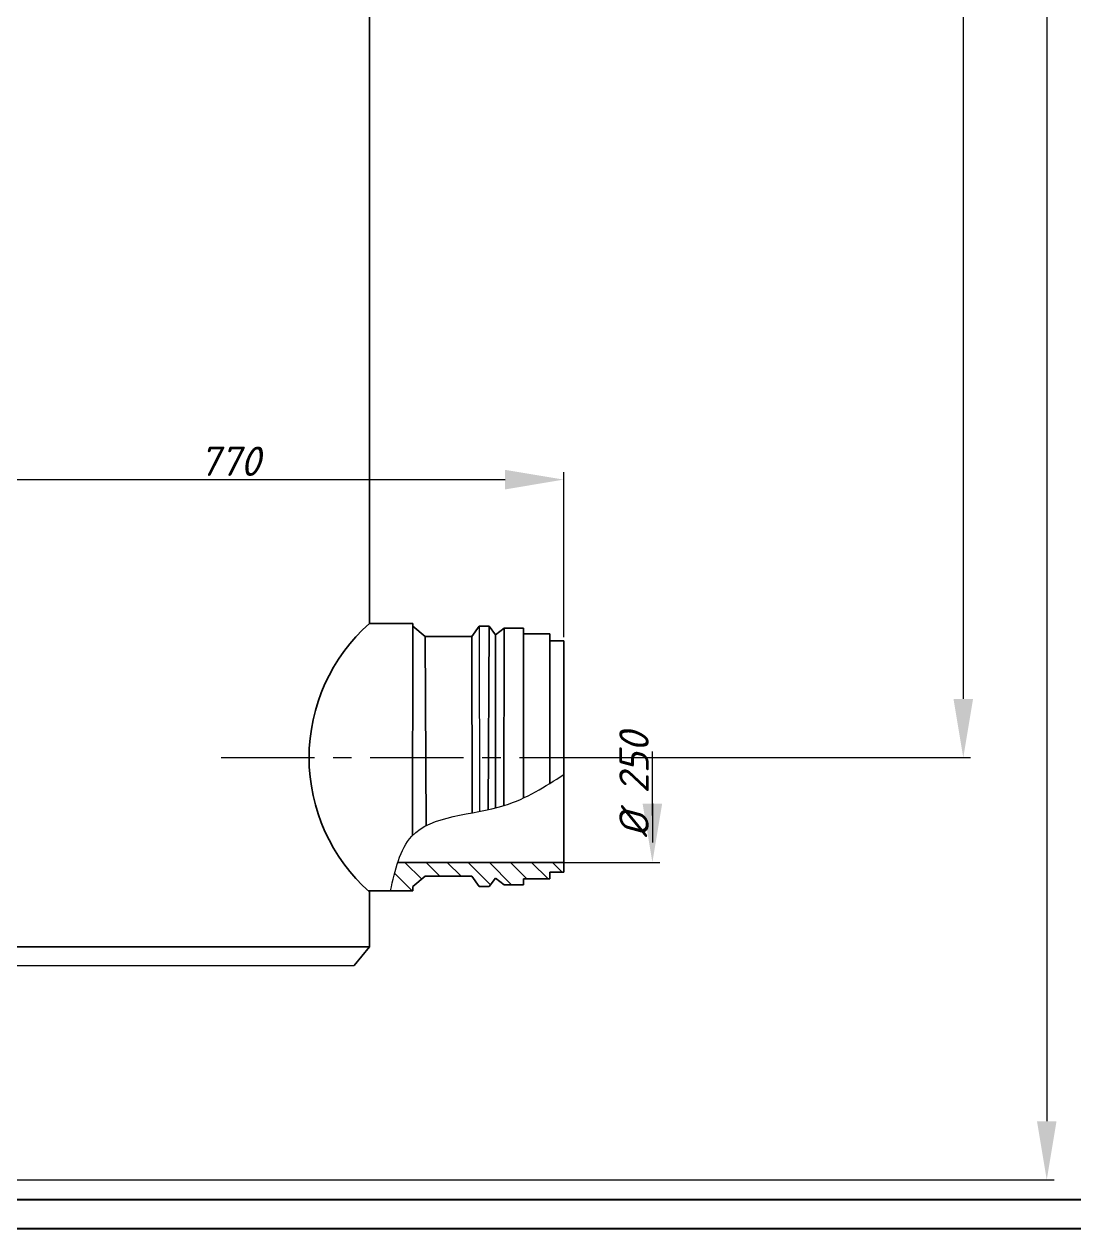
# Model space of a CAD drawing. Header units: millimetres. Extents: x 2503 to 3468, y 3317 to 4421.
# Drawn here: x 2720.7 to 2899.4, y 3317.5 to 3522.5 of the extents above; entities that cross this region are included whole.
import ezdxf

# ---------------------------------------------------------------- set-up
doc = ezdxf.new("R2010")
doc.units = ezdxf.units.MM
doc.header["$LTSCALE"] = 0.5
doc.linetypes.add('CENTER', pattern=[50.800000000000004, 31.75, -6.35, 6.35, -6.35])
for name, color, linetype, lineweight in [('oci', 7, 'CENTER', 25), ('ocnova', 7, 'Continuous', 5), ('штриховка', 7, 'Continuous', 25)]:
    doc.layers.add(name, color=color, linetype=linetype, lineweight=lineweight)
doc.layers.add('тонкий', color=7, linetype='Continuous')
doc.styles.get("Standard").update_dxf_attribs({"font": 'isocpeur.ttf', "oblique": 15})
doc.dimstyles.new('ISO-25', dxfattribs={"dimtxt": 2.5, "dimasz": 2.5, "dimexe": 1.25, "dimexo": 0.625, "dimtad": 1, "dimtoh": 1, "dimdec": 0, "dimtxsty": 'Standard', "dimcen": 2.5, "dimadec": 0, "dimazin": 0, "dimtfac": 1, "dimtdec": 0, "dimtmove": 0, "dimatfit": 3, "dimfxl": 1, "dimarcsym": 0})

# ---------------------------------------------------------------- blocks, each defined once
blk = doc.blocks.new('*D3')
at = {"layer": 'Defpoints', "color": 0, "ltscale": 0.5, "transparency": 16777216}
for p in [(2784.05887269863, 3415.427941398061), (2827.684698174867, 3415.427941398061), (2812.599909135077, 3379.822741692724)]:
    blk.add_point(p, dxfattribs=at)
at = {"layer": 'тонкий', "color": 0, "lineweight": -2, "ltscale": 0.5, "transparency": 16777216}
for p, q in [((2827.684698174867, 3389.822741692724), (2827.684698174867, 3383.233997552069)), ((2812.599909135077, 3379.822741692724), (2828.934698174867, 3379.822741692724))]:
    blk.add_line(p, q, dxfattribs=at)
at = {"layer": 'тонкий', "color": 0, "ltscale": 0.5, "transparency": 16777216}
blk.add_solid([(2826.0180315082, 3389.822741692724), (2829.351364841533, 3389.822741692724), (2827.684698174867, 3379.822741692724)], dxfattribs=at)
at = {"layer": 'тонкий', "color": 0, "ltscale": 0.5, "transparency": 16777216, "insert": (2824.557804235473, 3393.028870533146), "char_height": 2.5, "attachment_point": 5, "rotation": 90}
blk.add_mtext('{\\H2x;%%C 250}', dxfattribs=at)
blk = doc.blocks.new('_None')
blk = doc.blocks.new('*D5')
at = {"layer": 'Defpoints', "color": 0, "ltscale": 0.5, "transparency": 16777216}
for p in [(2812.599909135076, 3444.962384855189), (2812.599909135076, 3417.535593076178), (2698.840835331272, 3324.832503433898)]:
    blk.add_point(p, dxfattribs=at)
at = {"layer": 'тонкий', "color": 0, "lineweight": -2, "ltscale": 0.5, "transparency": 16777216}
for p, q in [((2698.840835331272, 3325.457503433898), (2698.840835331272, 3446.212384855189)), ((2708.840835331272, 3444.962384855189), (2802.599909135076, 3444.962384855189)), ((2812.599909135076, 3418.160593076178), (2812.599909135076, 3446.212384855189))]:
    blk.add_line(p, q, dxfattribs=at)
at = {"layer": 'тонкий', "color": 0, "ltscale": 0.5, "transparency": 16777216}
for points in [[(2708.840835331272, 3446.629051521856), (2708.840835331272, 3443.295718188523), (2698.840835331272, 3444.962384855189)], [(2802.599909135076, 3446.629051521856), (2802.599909135076, 3443.295718188523), (2812.599909135076, 3444.962384855189)]]:
    blk.add_solid(points, dxfattribs=at)
at = {"layer": 'тонкий', "color": 0, "ltscale": 0.5, "transparency": 16777216, "insert": (2755.720372233174, 3448.087384855189), "char_height": 2.5, "attachment_point": 5}
blk.add_mtext('{\\H2x;770}', dxfattribs=at)
blk = doc.blocks.new('*D10')
at = {"layer": 'Defpoints', "color": 0, "ltscale": 0.5, "transparency": 16777216}
for p in [(2808.233783594649, 3937.791333236701), (2812.808841704256, 3397.646996985944), (2880.603850303512, 3397.646996985944)]:
    blk.add_point(p, dxfattribs=at)
at = {"layer": 'ocnova', "color": 0, "lineweight": -2, "ltscale": 0.5, "transparency": 16777216}
for p, q in [((2808.858783594649, 3937.791333236701), (2881.853850303512, 3937.791333236701)), ((2880.603850303512, 3927.791333236701), (2880.603850303512, 3407.646996985944)), ((2813.433841704256, 3397.646996985944), (2881.853850303512, 3397.646996985944))]:
    blk.add_line(p, q, dxfattribs=at)
at = {"layer": 'ocnova', "color": 0, "ltscale": 0.5, "transparency": 16777216}
for points in [[(2878.937183636846, 3927.791333236701), (2882.270516970179, 3927.791333236701), (2880.603850303512, 3937.791333236701)], [(2878.937183636846, 3407.646996985944), (2882.270516970179, 3407.646996985944), (2880.603850303512, 3397.646996985944)]]:
    blk.add_solid(points, dxfattribs=at)
at = {"layer": 'ocnova', "color": 0, "lineweight": 25, "ltscale": 0.5, "transparency": 16777216, "insert": (2877.478850303513, 3667.719165111321), "char_height": 2.5, "attachment_point": 5, "rotation": 90}
blk.add_mtext('{\\H2x;4370}', dxfattribs=at)
blk = doc.blocks.new('*D11')
at = {"color": 0, "lineweight": -2, "ltscale": 0.5, "transparency": 16777216}
for p, q in [((2699.465835331273, 4383.66238281112), (2896.060503313103, 4383.66238281112)), ((2894.810503313103, 4373.66238281112), (2894.810503313103, 3335.781571096228)), ((2715.390883395788, 3325.781571096228), (2896.060503313103, 3325.781571096228))]:
    blk.add_line(p, q, dxfattribs=at)
at = {"color": 0, "ltscale": 0.5, "transparency": 16777216}
for points in [[(2893.143836646437, 4373.66238281112), (2896.47716997977, 4373.66238281112), (2894.810503313103, 4383.66238281112)], [(2893.143836646437, 3335.781571096228), (2896.47716997977, 3335.781571096228), (2894.810503313103, 3325.781571096228)]]:
    blk.add_solid(points, dxfattribs=at)
at = {"layer": 'Defpoints', "color": 0, "ltscale": 0.5, "transparency": 16777216}
for p in [(2698.840835331273, 4383.66238281112), (2714.765883395788, 3325.781571096228), (2894.810503313103, 3325.781571096228)]:
    blk.add_point(p, dxfattribs=at)
at = {"color": 0, "lineweight": 25, "ltscale": 0.5, "transparency": 16777216, "insert": (2891.685503313104, 3863.870319884872), "char_height": 2.5, "attachment_point": 5, "rotation": 90}
blk.add_mtext('{\\H2x;6990}', dxfattribs=at)

msp = doc.modelspace()

# ---------------------------------------------------------------- hatches: boundary and pattern name
at = {"layer": 'штриховка', "ltscale": 0.5}
h = msp.add_hatch(dxfattribs=at)
h.set_pattern_fill('ANSI31', color=256, scale=0.8, angle=90, style=0)
h.set_pattern_definition([(135, (14.75628738106207, 0.9490676623281615), (-1.796051224213831, -1.79605122421383), [])])
edge = h.paths.add_edge_path()
edge.add_line((2812.599909135076, 3379.822741692722), (2784.347997755592, 3379.822741692722))
edge.add_spline(control_points=[(2784.347997755591, 3379.82274169272), (2783.855534452833, 3378.306350838473), (2783.489517783125, 3376.652267975026), (2783.123501113417, 3374.998185111579)], knot_values=[0, 0, 0, 0, 4.644101119332228, 4.644101119332228, 4.644101119332228, 4.644101119332228], degree=3, periodic=0)
edge.add_line((2783.123501113417, 3374.998185111579), (2786.918697009804, 3374.99818511158))
edge.add_line((2786.918697009804, 3374.99818511158), (2786.918697009803, 3375.707464215925))
edge.add_line((2786.918697009803, 3375.707464215925), (2788.995592693843, 3377.461516910848))
edge.add_line((2788.995592693843, 3377.461516910848), (2796.980358143068, 3377.461516910848))
edge.add_line((2796.980358143068, 3377.461516910848), (2798.213123186976, 3375.707464215926))
edge.add_line((2798.213123186976, 3375.707464215926), (2799.901384467341, 3375.707464215925))
edge.add_line((2799.901384467341, 3375.707464215925), (2801.004604709955, 3377.136962462151))
edge.add_line((2801.004604709955, 3377.136962462151), (2802.432731671796, 3376.032018664622))
edge.add_line((2802.432731671796, 3376.032018664622), (2805.743437115785, 3376.032018664622))
edge.add_line((2805.743437115785, 3376.032018664622), (2805.743437115785, 3377.007505350612))
edge.add_line((2805.743437115785, 3377.007505350612), (2810.222135203089, 3377.007505350612))
edge.add_line((2810.222135203089, 3377.007505350612), (2810.222135203089, 3378.176266034066))
edge.add_line((2810.222135203089, 3378.176266034066), (2812.599909135076, 3378.176266034065))
edge.add_line((2812.599909135076, 3378.176266034065), (2812.599909135076, 3379.822741692722))

# ---------------------------------------------------------------- linework, layer by layer
at = {"lineweight": 30}
for p, q in [((2779.561902753745, 3420.504139705942), (2779.561902753745, 3564.904558686455)), ((2779.561902753745, 3421.533984086852), (2779.561902753745, 3421.533984086852)), ((2786.918697009804, 3420.504139705942), (2779.561902753745, 3420.504139705942)), ((2786.918697009804, 3420.004394894317), (2786.841571867759, 3384.404151248363)), ((2786.918697009804, 3420.004394894317), (2786.918697009804, 3420.504139705942)), ((2788.995592693843, 3418.250342199395), (2786.918697009804, 3420.004394894317)), ((2798.213123186976, 3420.004394894317), (2796.980358143068, 3418.250342199395)), ((2799.901384467342, 3420.004394894317), (2798.213123186976, 3420.004394894317)), ((2799.901384467342, 3420.004394894317), (2799.726397736218, 3388.815805796224)), ((2801.004604709956, 3418.574896648091), (2799.901384467342, 3420.004394894317)), ((2796.980358143068, 3418.250342199395), (2788.995592693843, 3418.250342199395)), ((2788.995592693843, 3418.250342199395), (2789.189372160432, 3386.092251172721)), ((2796.980358143068, 3418.250342199395), (2797.001969981756, 3388.273876604644)), ((2801.004604709956, 3418.574896648091), (2800.979251610453, 3389.107213794603)), ((2802.432731671796, 3419.679840445621), (2801.004604709956, 3418.574896648091)), ((2802.432731671796, 3419.679840445621), (2802.376151691131, 3389.492220987017)), ((2805.743437115786, 3419.679840445621), (2802.432731671796, 3419.679840445621)), ((2805.743437115786, 3418.704353759631), (2805.743437115786, 3419.679840445621)), ((2810.222135203089, 3418.704353759631), (2805.743437115786, 3418.704353759631)), ((2805.743437115786, 3418.704353759631), (2805.74475834906, 3390.793488626648)), ((2810.222135203089, 3417.535593076178), (2810.222135203089, 3418.704353759631)), ((2812.599909135076, 3417.535593076178), (2810.222135203089, 3417.535593076178)), ((2810.222135203089, 3417.535593076178), (2810.222389400371, 3393.262663352818)), ((2812.599909135076, 3417.535593076178), (2812.599909135076, 3378.176266034065)), ((2812.599909135076, 3379.822741692722), (2784.34799775559, 3379.822741692722)), ((2788.995592693843, 3377.461516910848), (2786.918697009804, 3375.707464215925)), ((2796.980358143068, 3377.461516910848), (2788.995592693843, 3377.461516910848)), ((2798.213123186976, 3375.707464215925), (2796.980358143068, 3377.461516910848)), ((2801.004604709956, 3377.136962462151), (2799.901384467342, 3375.707464215925)), ((2802.432731671796, 3376.032018664622), (2801.004604709956, 3377.136962462151)), ((2810.222135203089, 3377.007505350612), (2805.743437115786, 3377.007505350612)), ((2805.743437115786, 3377.007505350612), (2805.743437115786, 3376.032018664622)), ((2812.599909135076, 3378.176266034065), (2810.222135203089, 3378.176266034065)), ((2810.222135203089, 3378.176266034065), (2810.222135203089, 3377.007505350612)), ((2786.918697009804, 3374.998185111579), (2779.32830521703, 3374.998185111579)), ((2779.561902753745, 3365.466158346765), (2779.561902753745, 3374.789854265942)), ((2779.561902753745, 3365.466158346765), (2779.561902753745, 3374.789854265942)), ((2786.918697009804, 3375.707464215925), (2786.918697009804, 3374.998185111579)), ((2799.901384467342, 3375.707464215925), (2798.213123186976, 3375.707464215925)), ((2805.743437115786, 3376.032018664622), (2802.432731671796, 3376.032018664622)), ((2779.561902753745, 3365.466158346765), (2698.840835331272, 3365.466158346765)), ((2776.943587088484, 3362.295444865331), (2779.561902753745, 3365.466158346765))]:
    msp.add_line(p, q, dxfattribs=at)
msp.add_line((2698.840835331272, 3362.295444865331), (2776.943587088484, 3362.295444865331))
at = {"lineweight": 35}
for p, q in [((2522.787491218602, 3322.454729501911), (3091.787491218602, 3322.454729501911)), ((3096.787491218602, 3317.454729501912), (2502.787491218602, 3317.454729501911))]:
    msp.add_line(p, q, dxfattribs=at)
at = {"lineweight": 30}
msp.add_arc((2799.737043137395, 3397.646996985942), 30.48746074737012, 131.4336331987021, 228.566366801298, dxfattribs=at)
at = {"layer": 'oci', "linetype": 'CENTER'}
msp.add_line((2754.2722305658, 3397.646996985942), (2834.291031803848, 3397.646996985942), dxfattribs=at)
at = {"layer": 'ocnova', "ltscale": 0.5}
msp.add_line((2798.213123186976, 3420.004394894317), (2798.284215184621, 3388.519638630515), dxfattribs=at)
at = {"layer": 'ocnova', "lineweight": 25, "ltscale": 0.5}
msp.add_line((2827.684698174868, 3387.818934042607), (2827.684698174868, 3398.716440002421), dxfattribs=at)
at = {"layer": 'тонкий', "ltscale": 0.5}
msp.add_spline([(2783.123501113417, 3374.998185111579), (2786.719856489, 3384.27587054556), (2802.48207295077, 3389.524784327044), (2812.599909135076, 3394.773698108527)], degree=3, dxfattribs=at)

# ---------------------------------------------------------------- dimensions: what is measured, and where the dimension line sits
at = {"lineweight": 25, "ltscale": 0.5}
dim = msp.add_linear_dim(base=(2894.810503313103, 3325.781571096228), p1=(2698.840835331272, 4383.662382811118), p2=(2714.765883395787, 3325.781571096226), angle=90, text='{\\H2x;6990}', dimstyle='ISO-25', override={"dimasz": 10}, dxfattribs=at)
dim.commit()
dim.dimension.update_dxf_attribs({"geometry": '*D11', "text_midpoint": (2894.810503313104, 3863.870319884872), "dimtype": 160})
at = {"layer": 'ocnova', "lineweight": 25, "ltscale": 0.5}
dim = msp.add_linear_dim(base=(2880.603850303512, 3397.646996985944), p1=(2808.233783594648, 3937.791333236699), p2=(2812.808841704255, 3397.646996985942), angle=90, text='{\\H2x;4370}', dimstyle='ISO-25', override={"dimasz": 10}, dxfattribs=at)
dim.commit()
dim.dimension.update_dxf_attribs({"geometry": '*D10', "text_midpoint": (2877.478850303513, 3667.719165111321)})
at = {"layer": 'тонкий', "ltscale": 0.5}
dim = msp.add_linear_dim(base=(2812.599909135076, 3444.962384855189), p1=(2698.840835331272, 3324.832503433898), p2=(2812.599909135076, 3417.535593076178), text='{\\H2x;770}', dimstyle='ISO-25', override={"dimasz": 10}, dxfattribs=at)
dim.commit()
dim.dimension.update_dxf_attribs({"geometry": '*D5', "text_midpoint": (2755.720372233174, 3448.087384855189)})
dim = msp.add_linear_dim(base=(2827.684698174867, 3415.427941398061), p1=(2812.599909135076, 3379.822741692722), p2=(2784.058872698629, 3415.427941398059), angle=270, text='{\\H2x;%%C 250}', dimstyle='ISO-25', override={"dimasz": 10, "dimexo": 0, "dimblk2": 'None', "dimsah": 1, "dimse2": 1, "dimsd2": 1}, dxfattribs=at)
dim.commit()
dim.dimension.update_dxf_attribs({"geometry": '*D3', "text_midpoint": (2827.684698174867, 3393.028870533146), "dimtype": 160})

doc.saveas('drawing.dxf')
